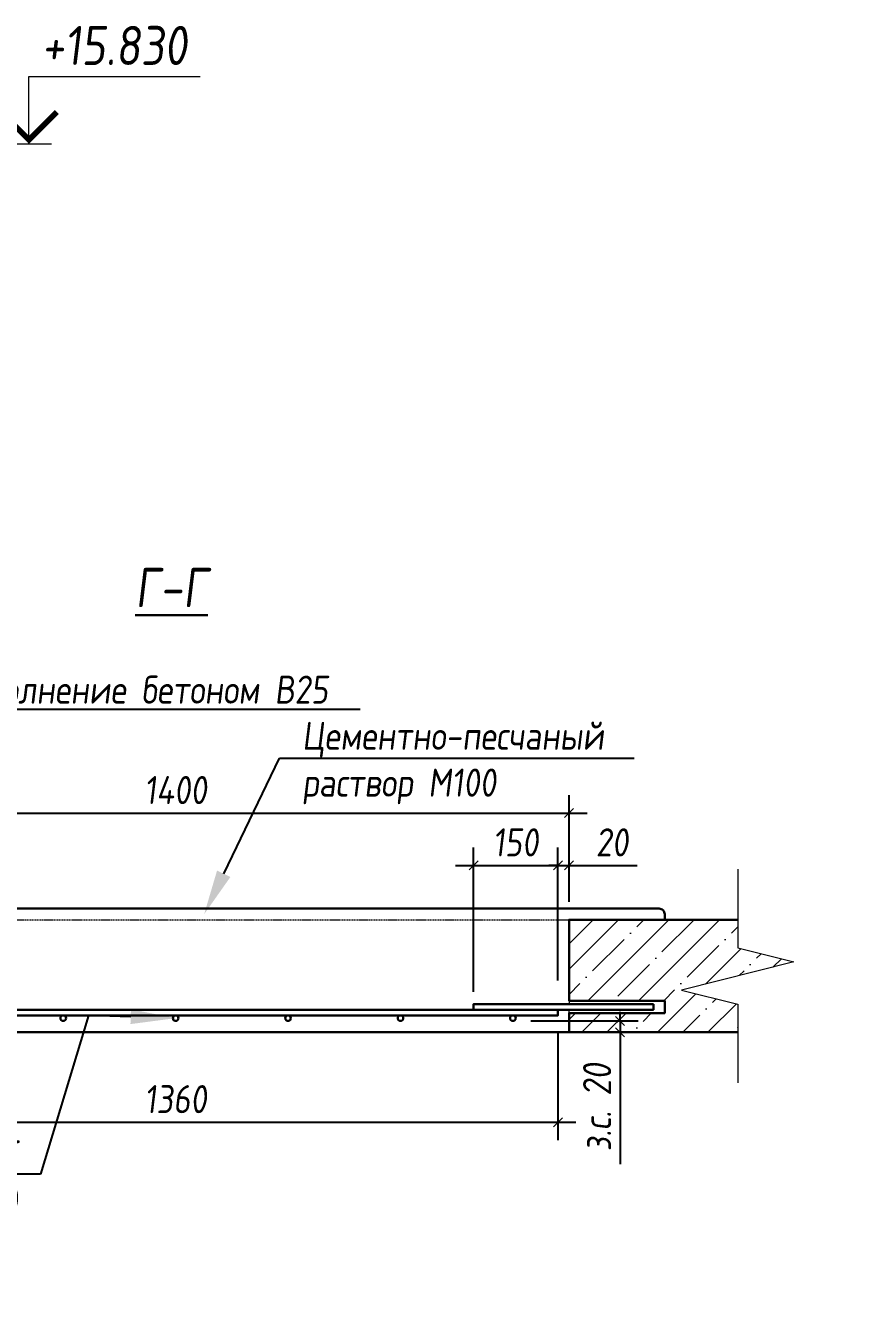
# Model space of a CAD drawing. Header units: millimetres. Extents: x -233751 to 529254, y -907864 to 285890.
# Drawn here: x 402778 to 404244, y 269048 to 271348 of the extents above; entities that cross this region are included whole.
import ezdxf
from ezdxf import colors
from ezdxf.entities.mleader import LeaderData, LeaderLine
from ezdxf.enums import TextEntityAlignment as Align
from ezdxf.math import Vec2, Vec3

# ---------------------------------------------------------------- set-up
doc = ezdxf.new("R2010")
doc.units = ezdxf.units.MM
doc.linetypes.add('ADSK_Штриховая_ш2 п1', pattern=[3, 2, -1])
doc.layers.get('0').update_dxf_attribs({"lineweight": 30})
doc.layers.get('Defpoints').update_dxf_attribs({"lineweight": 0})
for name, color, linetype, lineweight in [('_TEXT', 7, 'Continuous', 30), ('КР_Основная', 7, 'Continuous', 30), ('КР_Размеры отверстия', 7, 'Continuous', 5), ('КР_Тонкая', 250, 'Continuous', 0)]:
    doc.layers.add(name, color=color, linetype=linetype, lineweight=lineweight)
doc.styles.add('ISOCPEUR', font='isocpeur.ttf', dxfattribs={"width": 0.85, "oblique": 7})
doc.dimstyles.new('R_20', dxfattribs={"dimtxt": 50, "dimasz": 16, "dimexe": 32, "dimexo": 32, "dimgap": 16, "dimtad": 1, "dimdec": 0, "dimzin": 0, "dimdsep": 46, "dimtxsty": 'ISOCPEUR', "dimblk1": 'OBLIQUE', "dimblk2": 'OBLIQUE', "dimsah": 1, "dimcen": 0, "dimdle": 32, "dimclrd": 256, "dimclre": 256, "dimclrt": 256, "dimadec": 0, "dimazin": 0, "dimtfac": 2, "dimtdec": 0, "dimtmove": 0, "dimatfit": 2, "dimldrblk": 'OBLIQUE', "dimfxl": 300, "dimtvp": 3, "dimtfill": 1, "dimtolj": 1, "dimtzin": 0, "dimarcsym": 0})

# ---------------------------------------------------------------- blocks, each defined once
blk = doc.blocks.new('*U1962')
at = {"color": 0, "linetype": 'Continuous', "lineweight": -2}
for p, q in [((200, 15950), (504.4, 15950)), ((200, 15830), (200, 15950)), ((0, 15830), (240, 15830))]:
    blk.add_line(p, q, dxfattribs=at)
at = {"color": 0, "linetype": 'Continuous', "lineweight": -2, "const_width": 10}
blk.add_lwpolyline([(249.4, 15886.5), (200, 15837.1), (150.6, 15886.5)], dxfattribs=at)
at = {"color": 0, "linetype": 'Continuous', "lineweight": -2, "style": 'ISOCPEUR', "oblique": 7, "width": 0.856383}
blk.add_text('+15.830', height=69.48, dxfattribs=at).set_placement((352.2, 16005), align=Align.MIDDLE_CENTER)
blk = doc.blocks.new('*U1968')
at = {"color": 0, "linetype": 'Continuous', "lineweight": -2}
blk.add_wipeout([(0, 0), (0, -5), (0, -10), (0, -15), (0, -20), (0, -25), (0, -30), (0, -35), (0, -40), (0, -45), (0, -50), (0, -55), (0, -60), (0, -65), (0, -70), (0, -75), (0, -80), (0, -85), (0, -90), (0, -95), (0, -100), (5, -101.25), (10, -102.5), (15, -103.75), (20, -105), (25, -106.25), (30, -107.5), (35, -108.75), (40, -110), (45, -111.25), (50, -112.5), (55, -113.75), (60, -115), (65, -116.25), (70, -117.5), (75, -118.75), (80, -120), (85, -121.25), (90, -122.5), (95, -123.75), (100, -125), (90, -127.5), (80, -130), (70, -132.5), (60, -135), (50, -137.5), (40, -140), (30, -142.5), (20, -145), (10, -147.5), (0, -150), (-10, -152.5), (-20, -155), (-30, -157.5), (-40, -160), (-50, -162.5), (-60, -165), (-70, -167.5), (-80, -170), (-90, -172.5), (-100, -175), (-95, -176.25), (-90, -177.5), (-85, -178.75), (-80, -180), (-75, -181.25), (-70, -182.5), (-65, -183.75), (-60, -185), (-55, -186.25), (-50, -187.5), (-45, -188.75), (-40, -190), (-35, -191.25), (-30, -192.5), (-25, -193.75), (-20, -195), (-15, -196.25), (-10, -197.5), (-5, -198.75), (0, -200), (0, -205), (0, -210), (0, -215), (0, -220), (0, -225), (0, -230), (0, -235), (0, -240), (0, -245), (0, -250), (0, -255), (0, -260), (0, -265), (0, -270), (0, -275), (0, -280), (0, -285), (0, -290), (0, -295), (0, -300), (200, -300), (200, 0)], dxfattribs=at)
blk.add_lwpolyline([(0, 40), (0, 0), (0, -100), (100, -125), (-100, -175), (0, -200), (0, -300), (0, -340)], dxfattribs=at)
blk = doc.blocks.new('_OBLIQUE')
at = {"color": 0, "linetype": 'ByBlock'}
blk.add_line((-0.5, -0.5), (0.5, 0.5), dxfattribs=at)
blk = doc.blocks.new('*D323')
at = {"layer": 'Defpoints', "color": 0, "transparency": 16777216}
for p in [(402364.3, 269606.8), (403724.3, 269586.8), (403724.3, 269396.7)]:
    blk.add_point(p, dxfattribs=at)
at = {"layer": 'КР_Размеры отверстия', "lineweight": -2, "transparency": 16777216}
for p, q in [((402364.3, 269574.8), (402364.3, 269364.7)), ((403724.3, 269554.8), (403724.3, 269364.7)), ((402332.3, 269396.7), (403756.3, 269396.7))]:
    blk.add_line(p, q, dxfattribs=at)
at = {"layer": 'КР_Размеры отверстия', "lineweight": -2, "transparency": 16777216, "xscale": 16, "yscale": 16, "zscale": 16, "rotation": 180}
blk.add_blockref('_OBLIQUE', (402364.3, 269396.7), dxfattribs=at)
at = {"layer": 'КР_Размеры отверстия', "lineweight": -2, "transparency": 16777216, "xscale": 16, "yscale": 16, "zscale": 16}
blk.add_blockref('_OBLIQUE', (403724.3, 269396.7), dxfattribs=at)
at = {"layer": 'КР_Размеры отверстия', "transparency": 16777216, "insert": (403044.3, 269437.7), "char_height": 50, "attachment_point": 5, "style": 'ISOCPEUR', "bg_fill": 3, "box_fill_scale": 1.1, "bg_fill_color": 256, "bg_fill_true_color": 13158600, "bg_fill_transparency": 0}
blk.add_mtext('\\A1;1360', dxfattribs=at)
blk = doc.blocks.new('*D324')
at = {"layer": 'Defpoints', "color": 0, "transparency": 16777216}
for p in [(403724.3, 269853.6), (403724.3, 269616.8), (403574.3, 269596.8)]:
    blk.add_point(p, dxfattribs=at)
at = {"layer": 'КР_Размеры отверстия', "lineweight": -2, "transparency": 16777216}
for p, q in [((403574.3, 269628.8), (403574.3, 269885.6)), ((403724.3, 269648.8), (403724.3, 269885.6)), ((403542.3, 269853.6), (403756.3, 269853.6))]:
    blk.add_line(p, q, dxfattribs=at)
at = {"layer": 'КР_Размеры отверстия', "lineweight": -2, "transparency": 16777216, "xscale": 16, "yscale": 16, "zscale": 16, "rotation": 180}
blk.add_blockref('_OBLIQUE', (403574.3, 269853.6), dxfattribs=at)
at = {"layer": 'КР_Размеры отверстия', "lineweight": -2, "transparency": 16777216, "xscale": 16, "yscale": 16, "zscale": 16}
blk.add_blockref('_OBLIQUE', (403724.3, 269853.6), dxfattribs=at)
at = {"layer": 'КР_Размеры отверстия', "transparency": 16777216, "insert": (403649.3, 269894.6), "char_height": 50, "attachment_point": 5, "style": 'ISOCPEUR', "bg_fill": 3, "box_fill_scale": 1.1, "bg_fill_color": 256, "bg_fill_true_color": 13158600, "bg_fill_transparency": 0}
blk.add_mtext('\\A1;150', dxfattribs=at)
blk = doc.blocks.new('*D325')
at = {"layer": 'Defpoints', "color": 0, "transparency": 16777216}
for p in [(403744.3, 269946.7), (402344.3, 269776.8), (403744.3, 269756.8)]:
    blk.add_point(p, dxfattribs=at)
at = {"layer": 'КР_Размеры отверстия', "lineweight": -2, "transparency": 16777216}
for p, q in [((402344.3, 269808.8), (402344.3, 269978.7)), ((403744.3, 269788.8), (403744.3, 269978.7)), ((402312.3, 269946.7), (403776.3, 269946.7))]:
    blk.add_line(p, q, dxfattribs=at)
at = {"layer": 'КР_Размеры отверстия', "lineweight": -2, "transparency": 16777216, "xscale": 16, "yscale": 16, "zscale": 16, "rotation": 180}
blk.add_blockref('_OBLIQUE', (402344.3, 269946.7), dxfattribs=at)
at = {"layer": 'КР_Размеры отверстия', "lineweight": -2, "transparency": 16777216, "xscale": 16, "yscale": 16, "zscale": 16}
blk.add_blockref('_OBLIQUE', (403744.3, 269946.7), dxfattribs=at)
at = {"layer": 'КР_Размеры отверстия', "transparency": 16777216, "insert": (403044.3, 269987.7), "char_height": 50, "attachment_point": 5, "style": 'ISOCPEUR', "bg_fill": 3, "box_fill_scale": 1.1, "bg_fill_color": 256, "bg_fill_true_color": 13158600, "bg_fill_transparency": 0}
blk.add_mtext('\\A1;1400', dxfattribs=at)
blk = doc.blocks.new('*D326')
at = {"layer": 'Defpoints', "color": 0, "transparency": 16777216}
for p in [(403744.3, 269853.6), (403744.3, 269756.8), (403724.3, 269616.8)]:
    blk.add_point(p, dxfattribs=at)
at = {"layer": 'КР_Размеры отверстия', "lineweight": -2, "transparency": 16777216}
for p, q in [((403724.3, 269648.8), (403724.3, 269885.6)), ((403744.3, 269788.8), (403744.3, 269885.6)), ((403724.3, 269853.6), (403708.3, 269853.6)), ((403724.3, 269853.6), (403744.3, 269853.6)), ((403744.3, 269853.6), (403865.4, 269853.6))]:
    blk.add_line(p, q, dxfattribs=at)
at = {"layer": 'КР_Размеры отверстия', "lineweight": -2, "transparency": 16777216, "xscale": 16, "yscale": 16, "zscale": 16}
blk.add_blockref('_OBLIQUE', (403724.3, 269853.6), dxfattribs=at)
at = {"layer": 'КР_Размеры отверстия', "lineweight": -2, "transparency": 16777216, "xscale": 16, "yscale": 16, "zscale": 16, "rotation": 180}
blk.add_blockref('_OBLIQUE', (403744.3, 269853.6), dxfattribs=at)
at = {"layer": 'КР_Размеры отверстия', "transparency": 16777216, "insert": (403820.8, 269894.6), "char_height": 50, "attachment_point": 5, "style": 'ISOCPEUR', "bg_fill": 3, "box_fill_scale": 1.1, "bg_fill_color": 256, "bg_fill_true_color": 13158600, "bg_fill_transparency": 0}
blk.add_mtext('\\A1;20', dxfattribs=at)
blk = doc.blocks.new('*D331')
at = {"layer": 'Defpoints', "color": 0, "transparency": 16777216}
for p in [(403644.3, 269576.8), (403744.3, 269556.8), (403835.1, 269556.8)]:
    blk.add_point(p, dxfattribs=at)
at = {"layer": 'КР_Размеры отверстия', "lineweight": -2, "transparency": 16777216}
for p, q in [((403835.1, 269576.8), (403835.1, 269592.8)), ((403676.3, 269576.8), (403867.1, 269576.8)), ((403835.1, 269576.8), (403835.1, 269556.8)), ((403776.3, 269556.8), (403867.1, 269556.8)), ((403835.1, 269556.8), (403835.1, 269322))]:
    blk.add_line(p, q, dxfattribs=at)
at = {"layer": 'КР_Размеры отверстия', "lineweight": -2, "transparency": 16777216, "xscale": 16, "yscale": 16, "zscale": 16}
for p, rotation in [((403835.1, 269576.8), 270), ((403835.1, 269556.8), 90)]:
    blk.add_blockref('_OBLIQUE', p, dxfattribs=dict(at, rotation=rotation))
at = {"layer": 'КР_Размеры отверстия', "transparency": 16777216, "insert": (403794.1, 269423.4), "char_height": 50, "attachment_point": 5, "rotation": 90, "style": 'ISOCPEUR', "bg_fill": 3, "box_fill_scale": 1.1, "bg_fill_color": 256, "bg_fill_true_color": 13158600, "bg_fill_transparency": 0}
blk.add_mtext('\\A1;з.с. 20', dxfattribs=at)

msp = doc.modelspace()

# ---------------------------------------------------------------- linework, layer by layer
at = {"layer": 'КР_Основная'}
msp.add_line((403744.3, 269556.8), (402344.3, 269556.8), dxfattribs=at)
msp.add_lwpolyline([(402344.3, 269776.8), (403904.3, 269776.8, -0.414214), (403914.3, 269766.8), (403914.3, 269756.8)], format="xyb", dxfattribs=at)
for points in [[(402364.3, 269586.8), (403724.3, 269586.8), (403724.3, 269596.8), (402364.3, 269596.8)], [(403894.3, 269606.8), (403574.3, 269606.8), (403574.3, 269596.8), (403894.3, 269596.8)]]:
    msp.add_lwpolyline(points, close=True, dxfattribs=at)
for centre in [(402844.3, 269581.8), (403044.3, 269581.8), (403244.3, 269581.8), (403444.3, 269581.8), (403644.3, 269581.8)]:
    msp.add_circle(centre, 5, dxfattribs=at)
at = {"layer": 'КР_Тонкая', "linetype": 'ADSK_Штриховая_ш2 п1'}
msp.add_line((402344.3, 269756.8), (403744.3, 269756.8), dxfattribs=at)
at = {"layer": 'КР_Тонкая'}
for points in [[(403744.3, 269612.8), (403744.3, 269606.8)], [(403744.3, 269590.8), (403744.3, 269596.8)]]:
    msp.add_lwpolyline(points, dxfattribs=at)

# ---------------------------------------------------------------- block references
for name, p in [('*U1962', (402583.4, 255307.7)), ('*U1968', (404044.3, 269806.8))]:
    msp.add_blockref(name, p, dxfattribs=at)

# ---------------------------------------------------------------- texts
at = {"layer": '_TEXT', "insert": (403036.8, 270348.2), "char_height": 70, "attachment_point": 5, "style": 'ISOCPEUR'}
msp.add_mtext('{\\LГ-Г}', dxfattribs=at)

# ---------------------------------------------------------------- leaders
at = {"layer": 'КР_Тонкая'}
ml = msp.add_multileader_mtext('Standard', dxfattribs=at)
ml.set_content('Заполнение бетоном В25', color=256, style='ISOCPEUR')
ml.set_leader_properties()
ml.build(insert=Vec2(0, 0))
ml.multileader.update_dxf_attribs({"has_dogleg": 0, "text_left_attachment_type": 6, "text_right_attachment_type": 6, "arrow_head_size": 80, "scale": 20})
ctx = ml.context
ctx.base_point, ctx.scale, ctx.char_height, ctx.arrow_head_size, ctx.landing_gap_size, ctx.plane_origin = Vec3(402604.3, 270131.4), 20, 50, 80, 40, Vec3(402495.3, 269721.7)
ctx.left_attachment, ctx.right_attachment = 6, 6
notes = []
notes.append((ctx, [(0, (1, 1, 0), (402444.3, 270131.4), (1, 0), 160, [(0, [(402604.3, 269721.7)], 0, [])])]))
ctx.mtext.insert, ctx.mtext.flow_direction = Vec3(402644.3, 270191.4), 5
ml = msp.add_multileader_mtext('Standard', dxfattribs=at)
ml.set_content('%%C10 А500С\\Pшаг 200', color=256, style='ISOCPEUR')
ml.set_leader_properties()
ml.build(insert=Vec2(0, 0))
ml.multileader.update_dxf_attribs({"has_dogleg": 0, "text_left_attachment_type": 6, "text_right_attachment_type": 6, "arrow_head_size": 80, "scale": 20})
ctx = ml.context
ctx.base_point, ctx.scale, ctx.char_height, ctx.arrow_head_size, ctx.landing_gap_size, ctx.plane_origin = Vec3(402435.6, 269304.1), 20, 50, 80, 40, Vec3(403044.3, 269591.8)
ctx.left_attachment, ctx.right_attachment, ctx.text_align_type = 6, 6, 2
notes.append((ctx, [(0, (1, 1, 0), (402963.7, 269304.1), (-1, 0), 160, [(1, [(403044.3, 269581.8), (402889.3, 269586.8)], 0, [])])]))
ctx.mtext.insert, ctx.mtext.alignment, ctx.mtext.flow_direction = Vec3(402763.7, 269364.1), 3, 5
for ctx, leaders in notes:
    for number, flags, end, landing, length, lines in leaders:
        leader = LeaderData()
        leader.index, (leader.has_last_leader_line, leader.has_dogleg_vector, leader.attachment_direction) = number, flags
        leader.last_leader_point, leader.dogleg_vector, leader.dogleg_length = Vec3(end), Vec3(landing), length
        for number, points, colour, breaks in lines:
            line = LeaderLine()
            line.index, line.vertices, line.color, line.breaks = number, Vec3.list(points), colors.encode_raw_color(colour), breaks
            leader.lines.append(line)
        ctx.leaders.append(leader)

# ---------------------------------------------------------------- next in the draw order: hatches: boundary and pattern name
h = msp.add_hatch(dxfattribs=at)
h.set_pattern_fill('ANSI35', scale=10)
h.paths.add_polyline_path([(402344.3, 270256.8), (402294.3, 270256.8), (402269.3, 270156.8), (402219.3, 270356.8), (402194.3, 270256.8), (402144.3, 270256.8), (402144.3, 269756.8), (402344.3, 269756.8)])
h.paths.add_polyline_path([(402344.3, 269756.8), (401844.3, 269756.8), (401844.3, 269706.8), (401944.3, 269681.8), (401744.3, 269631.8), (401844.3, 269606.8), (401844.3, 269556.8), (402344.3, 269556.8), (402344.3, 269590.8), (402174.3, 269590.8), (402174.3, 269612.8), (402344.3, 269612.8)])
h.paths.add_polyline_path([(402344.3, 269556.8), (402144.3, 269556.8), (402144.3, 269306.8), (402194.3, 269306.8), (402219.3, 269406.8), (402269.3, 269206.8), (402294.3, 269306.8), (402344.3, 269306.8)])
h.paths.add_polyline_path([(404144.3, 269681.8), (404044.3, 269706.8), (404044.3, 269756.8), (403744.3, 269756.8), (403744.3, 269612.8), (403914.3, 269612.8), (403914.3, 269590.8), (403744.3, 269590.8), (403744.3, 269556.8), (404044.3, 269556.8), (404044.3, 269606.8), (403944.3, 269631.8)])

# ---------------------------------------------------------------- next in the draw order: linework, layer by layer
at = {"layer": 'КР_Основная'}
msp.add_lwpolyline([(404044.3, 269756.8), (403744.3, 269756.8), (403744.3, 269612.8), (403914.3, 269612.8), (403914.3, 269590.8), (403744.3, 269590.8), (403744.3, 269556.8), (404044.3, 269556.8)], dxfattribs=at)

# ---------------------------------------------------------------- next in the draw order: leaders
at = {"layer": 'КР_Тонкая'}
ml = msp.add_multileader_mtext('Standard', dxfattribs=at)
ml.set_content('Цементно-песчаный\\Pраствор М100', color=256, style='ISOCPEUR')
ml.set_leader_properties()
ml.build(insert=Vec2(0, 0))
ml.multileader.update_dxf_attribs({"has_dogleg": 0, "text_left_attachment_type": 6, "text_right_attachment_type": 6, "arrow_head_size": 80, "scale": 20})
ctx = ml.context
ctx.base_point, ctx.scale, ctx.char_height, ctx.arrow_head_size, ctx.landing_gap_size, ctx.plane_origin = Vec3(403229.2, 270044.3), 20, 50, 80, 40, Vec3(403095, 269766.7)
ctx.left_attachment, ctx.right_attachment = 6, 6
notes = []
notes.append((ctx, [(0, (1, 1, 0), (403069.2, 270044.3), (1, 0), 160, [(0, [(403095, 269766.7)], 0, [])])]))
ctx.mtext.insert, ctx.mtext.flow_direction = Vec3(403269.2, 270109.3), 5
for ctx, leaders in notes:
    for number, flags, end, landing, length, lines in leaders:
        leader = LeaderData()
        leader.index, (leader.has_last_leader_line, leader.has_dogleg_vector, leader.attachment_direction) = number, flags
        leader.last_leader_point, leader.dogleg_vector, leader.dogleg_length = Vec3(end), Vec3(landing), length
        for number, points, colour, breaks in lines:
            line = LeaderLine()
            line.index, line.vertices, line.color, line.breaks = number, Vec3.list(points), colors.encode_raw_color(colour), breaks
            leader.lines.append(line)
        ctx.leaders.append(leader)

# ---------------------------------------------------------------- next in the draw order: dimensions: what is measured, and where the dimension line sits
at = {"layer": 'КР_Размеры отверстия'}
dim = msp.add_linear_dim(base=(403724.3, 269396.7), p1=(402364.3, 269606.8), p2=(403724.3, 269586.8), dimstyle='R_20', dxfattribs=at)
dim.commit()
dim.dimension.update_dxf_attribs({"geometry": '*D323', "text_midpoint": (403044.3, 269437.7)})

# ---------------------------------------------------------------- next in the draw order: dimensions: what is measured, and where the dimension line sits
dim = msp.add_linear_dim(base=(403724.3, 269853.6), p1=(403574.3, 269596.8), p2=(403724.3, 269616.8), dimstyle='R_20', dxfattribs=at)
dim.commit()
dim.dimension.update_dxf_attribs({"geometry": '*D324', "text_midpoint": (403649.3, 269894.6)})

# ---------------------------------------------------------------- next in the draw order: dimensions: what is measured, and where the dimension line sits
dim = msp.add_linear_dim(base=(403744.3, 269946.7), p1=(402344.3, 269776.8), p2=(403744.3, 269756.8), dimstyle='R_20', dxfattribs=at)
dim.commit()
dim.dimension.update_dxf_attribs({"geometry": '*D325', "text_midpoint": (403044.3, 269987.7)})
dim = msp.add_linear_dim(base=(403835.1, 269556.8), p1=(403644.3, 269576.8), p2=(403744.3, 269556.8), angle=90, text='з.с. <>', dimstyle='R_20', dxfattribs=at)
dim.commit()
dim.dimension.update_dxf_attribs({"geometry": '*D331', "text_midpoint": (403794.1, 269423.4)})

# ---------------------------------------------------------------- next in the draw order: dimensions: what is measured, and where the dimension line sits
dim = msp.add_linear_dim(base=(403744.3, 269853.6), p1=(403724.3, 269616.8), p2=(403744.3, 269756.8), dimstyle='R_20', dxfattribs=at)
dim.commit()
dim.dimension.update_dxf_attribs({"geometry": '*D326', "text_midpoint": (403820.8, 269853.6), "dimtype": 160})

doc.saveas('drawing.dxf')
